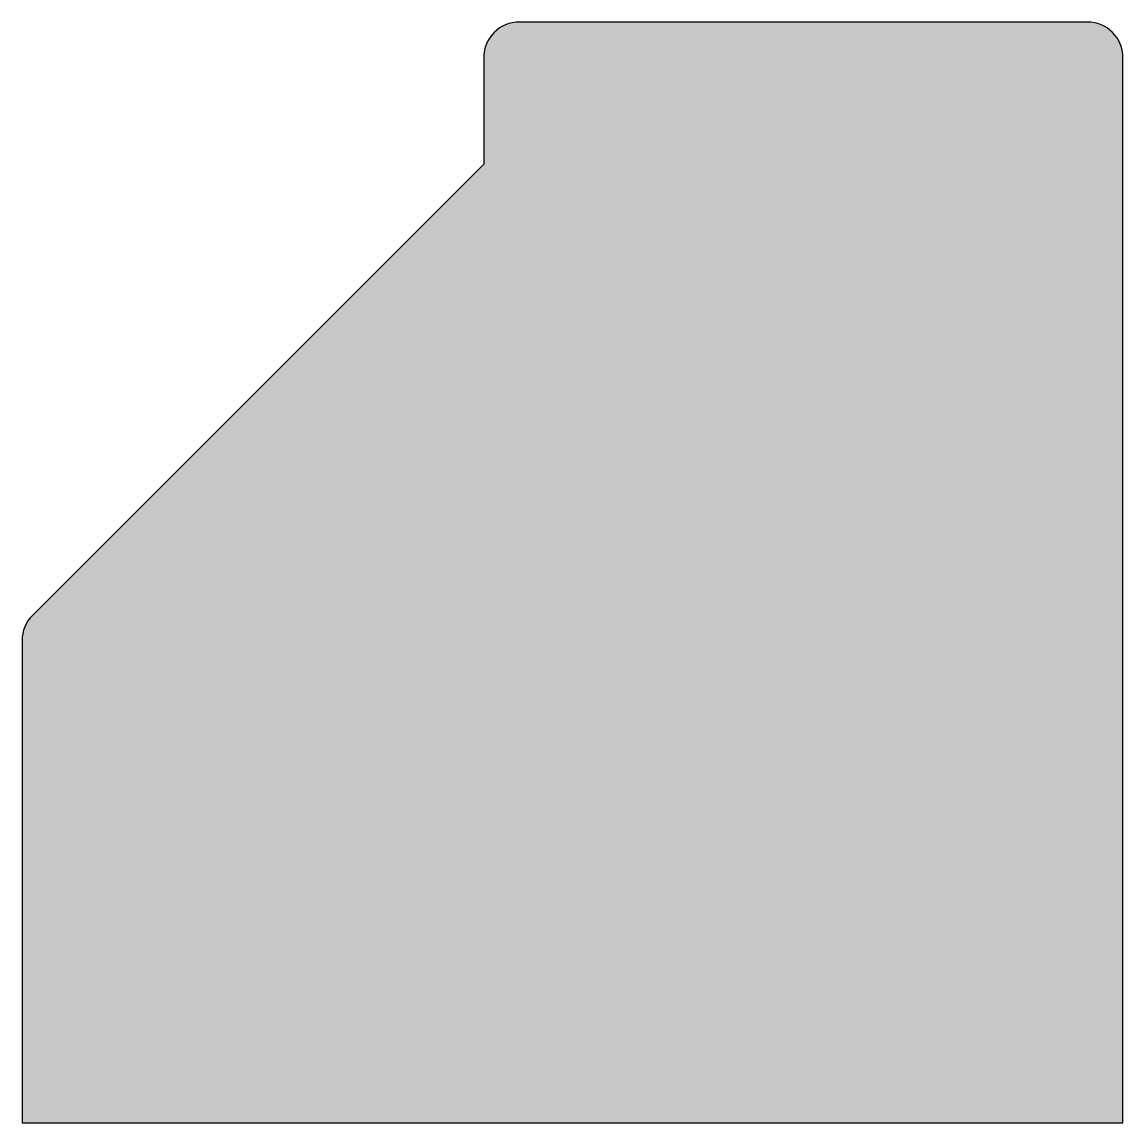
# Model space of a CAD drawing. Header units: metres. Extents: x -0.31 to 0, y 0 to 0.31.
import ezdxf

# ---------------------------------------------------------------- set-up
doc = ezdxf.new("R2010")
doc.units = ezdxf.units.M

msp = doc.modelspace()

# ---------------------------------------------------------------- hatches: boundary and pattern name
h = msp.add_hatch(color=254)
h.dxf.hatch_style = 1
h.paths.add_polyline_path([(0, 0.3, 0.414214), (-0.01, 0.31), (-0.17, 0.31, 0.414214), (-0.18, 0.3), (-0.18, 0.27), (-0.30707, 0.14293, 0.198912), (-0.31, 0.13586), (-0.31, 0), (0, 0)])

# ---------------------------------------------------------------- linework, layer by layer
msp.add_lwpolyline([(-0.30707, 0.14293, 0.198912), (-0.31, 0.13586), (-0.31, 0), (0, 0), (0, 0.3, 0.414214), (-0.01, 0.31), (-0.17, 0.31, 0.414214), (-0.18, 0.3), (-0.18, 0.27), (-0.30707, 0.14293)], format="xyb")

doc.saveas('drawing.dxf')
